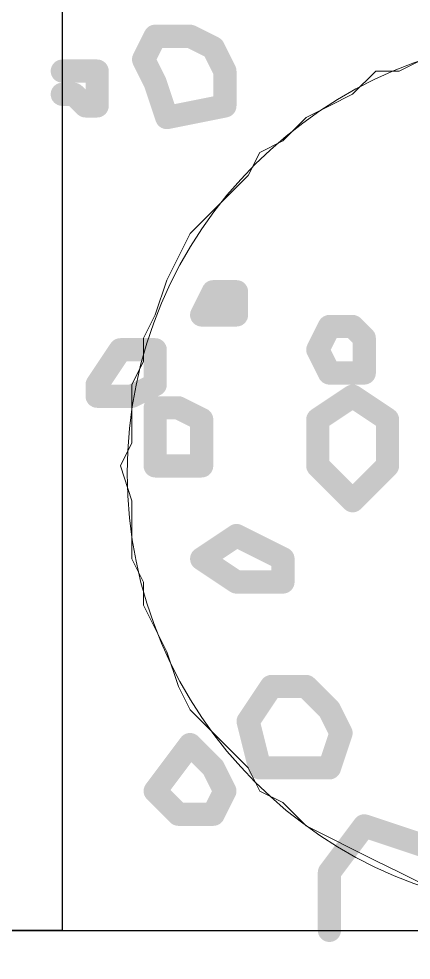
# Model space of a CAD drawing. Header units: inches. Extents: x -1597 to 5492, y -569 to 966.
# Drawn here: x 934.99 to 946.25, y -422.76 to -395.74 of the extents above; entities that cross this region are included whole.
import ezdxf

# ---------------------------------------------------------------- set-up
doc = ezdxf.new("R2010")
doc.units = ezdxf.units.IN
doc.header["$MEASUREMENT"] = 0
doc.layers.add('PDF3_Geometry', color=7, linetype='Continuous')
doc.layers.add('PDF3_Solid Fills', color=7, linetype='Continuous', true_color=0xffffff)

msp = doc.modelspace()

# ---------------------------------------------------------------- hatches: boundary and pattern name
at = {"layer": 'PDF3_Solid Fills', "transparency": 33554558}
for points in [[(939.197473, -396.385255), (938.864139, -397.051922), (938.864139, -397.051922, -0.41420037), (938.416906, -397.200992), (938.416906, -397.200992, -0.414181069), (938.267839, -396.753778), (938.267839, -396.753778), (938.601173, -396.087112), (938.601173, -396.087112, -0.414200384), (939.048406, -395.938042), (939.048406, -395.938042, -0.414181079)], [(938.899339, -395.902852), (939.232673, -395.902852), (939.232673, -395.902852, -0.414183749), (939.566006, -396.236185), (939.566006, -396.236185, -0.414179991), (939.232673, -396.569518), (939.232673, -396.569518), (938.899339, -396.569518), (938.899339, -396.569518, -0.414217516), (938.566006, -396.236185), (938.566006, -396.236185, -0.414221244)], [(939.232673, -395.902852), (939.899339, -395.902852), (939.899339, -395.902852, -0.414183765), (940.232673, -396.236185), (940.232673, -396.236185, -0.414180008), (939.899339, -396.569518), (939.899339, -396.569518), (939.232673, -396.569518), (939.232673, -396.569518, -0.414217494), (938.899339, -396.236185), (938.899339, -396.236185, -0.414221253)], [(940.048406, -395.938042), (940.715073, -396.271375), (940.715073, -396.271375, -0.41418107), (940.864139, -396.718588), (940.864139, -396.718588, -0.414200381), (940.416906, -396.867658), (940.416906, -396.867658), (939.750239, -396.534325), (939.750239, -396.534325, -0.414181071), (939.601173, -396.087112), (939.601173, -396.087112, -0.414200378)], [(940.864139, -396.420445), (941.197473, -397.087112), (941.197473, -397.087112, -0.414181086), (941.048406, -397.534325), (941.048406, -397.534325, -0.414200384), (940.601173, -397.385255), (940.601173, -397.385255), (940.267839, -396.718588), (940.267839, -396.718588, -0.414181072), (940.416906, -396.271375), (940.416906, -396.271375, -0.414200394)], [(938.864139, -396.753778), (939.197473, -397.420445), (939.197473, -397.420445, -0.414181078), (939.048406, -397.867658), (939.048406, -397.867658, -0.41420038), (938.601173, -397.718588), (938.601173, -397.718588), (938.267839, -397.051922), (938.267839, -397.051922, -0.414181084), (938.416906, -396.604708), (938.416906, -396.604708, -0.414200375)], [(936.232673, -396.902852), (936.899339, -396.902852), (936.899339, -396.902852, -0.414183772), (937.232673, -397.236185), (937.232673, -397.236185, -0.414180001), (936.899339, -397.569518), (936.899339, -397.569518), (936.232673, -397.569518), (936.232673, -397.569518, -0.414217498), (935.899339, -397.236185), (935.899339, -397.236185, -0.414221239)], [(936.899339, -396.902852), (937.232673, -396.902852), (937.232673, -396.902852, -0.414183743), (937.566006, -397.236185), (937.566006, -397.236185, -0.414180001), (937.232673, -397.569518), (937.232673, -397.569518), (936.899339, -397.569518), (936.899339, -397.569518, -0.414217491), (936.566006, -397.236185), (936.566006, -397.236185, -0.414221247)], [(937.566006, -397.236185), (937.566006, -397.569518), (937.566006, -397.569518, -0.414179999), (937.232673, -397.902852), (937.232673, -397.902852, -0.414217508), (936.899339, -397.569518), (936.899339, -397.569518), (936.899339, -397.236185), (936.899339, -397.236185, -0.414221265), (937.232673, -396.902852), (937.232673, -396.902852, -0.414183743)], [(941.232673, -397.236185), (941.232673, -398.236185), (941.232673, -398.236185, -0.414179999), (940.899339, -398.569518), (940.899339, -398.569518, -0.414217509), (940.566006, -398.236185), (940.566006, -398.236185), (940.566006, -397.236185), (940.566006, -397.236185, -0.414221253), (940.899339, -396.902852), (940.899339, -396.902852, -0.414183744)], [(937.566006, -397.569518), (937.566006, -398.236185), (937.566006, -398.236185, -0.414180013), (937.232673, -398.569518), (937.232673, -398.569518, -0.414217507), (936.899339, -398.236185), (936.899339, -398.236185), (936.899339, -397.569518), (936.899339, -397.569518, -0.414221258), (937.232673, -397.236185), (937.232673, -397.236185, -0.414183751)], [(939.215539, -397.464108), (939.548873, -398.464108), (939.548873, -398.464108, -0.414224014), (939.338073, -398.885745), (939.338073, -398.885745, -0.414244875), (938.916439, -398.674925), (938.916439, -398.674925), (938.583106, -397.674925), (938.583106, -397.674925, -0.414224016), (938.793906, -397.253288), (938.793906, -397.253288, -0.414244882)], [(936.232673, -397.569518), (936.566006, -397.569518), (936.566006, -397.569518, -0.414183753), (936.899339, -397.902852), (936.899339, -397.902852, -0.414179994), (936.566006, -398.236185), (936.566006, -398.236185), (936.232673, -398.236185), (936.232673, -398.236185, -0.414217496), (935.899339, -397.902852), (935.899339, -397.902852, -0.414221256)], [(936.801706, -397.667148), (937.135039, -398.000482), (937.135039, -398.000482, -0.414188843), (937.135039, -398.471885), (937.135039, -398.471885, -0.414194293), (936.663606, -398.471885), (936.663606, -398.471885), (936.330273, -398.138552), (936.330273, -398.138552, -0.414188844), (936.330273, -397.667148), (936.330273, -397.667148, -0.414194303)], [(936.899339, -397.902852), (937.232673, -397.902852), (937.232673, -397.902852, -0.414183753), (937.566006, -398.236185), (937.566006, -398.236185, -0.414180013), (937.232673, -398.569518), (937.232673, -398.569518), (936.899339, -398.569518), (936.899339, -398.569518, -0.414217503), (936.566006, -398.236185), (936.566006, -398.236185, -0.414221242)], [(939.167273, -398.242655), (940.833939, -397.909322), (940.833939, -397.909322, -0.414226516), (941.226173, -398.170812), (941.226173, -398.170812, -0.414189321), (940.964706, -398.563045), (940.964706, -398.563045), (939.298039, -398.896378), (939.298039, -398.896378, -0.414226497), (938.905806, -398.634888), (938.905806, -398.634888, -0.41418934)], [(940.864139, -403.718588), (940.530806, -404.385255), (940.530806, -404.385255, -0.414200375), (940.083573, -404.534325), (940.083573, -404.534325, -0.414181093), (939.934506, -404.087112), (939.934506, -404.087112), (940.267839, -403.420445), (940.267839, -403.420445, -0.414200384), (940.715073, -403.271375), (940.715073, -403.271375, -0.414181083)], [(940.566006, -403.236185), (941.232673, -403.236185), (941.232673, -403.236185, -0.414183756), (941.566006, -403.569518), (941.566006, -403.569518, -0.414180017), (941.232673, -403.902852), (941.232673, -403.902852), (940.566006, -403.902852), (940.566006, -403.902852, -0.414217517), (940.232673, -403.569518), (940.232673, -403.569518, -0.414221242)], [(941.566006, -403.569518), (941.566006, -404.236185), (941.566006, -404.236185, -0.414180015), (941.232673, -404.569518), (941.232673, -404.569518, -0.414217512), (940.899339, -404.236185), (940.899339, -404.236185), (940.899339, -403.569518), (940.899339, -403.569518, -0.414221224), (941.232673, -403.236185), (941.232673, -403.236185, -0.414183756)], [(940.232673, -403.902852), (941.232673, -403.902852), (941.232673, -403.902852, -0.414183743), (941.566006, -404.236185), (941.566006, -404.236185, -0.414180015), (941.232673, -404.569518), (941.232673, -404.569518), (940.232673, -404.569518), (940.232673, -404.569518, -0.414217483), (939.899339, -404.236185), (939.899339, -404.236185, -0.414221239)], [(944.197473, -404.718588), (943.864139, -405.385255), (943.864139, -405.385255, -0.414200384), (943.416906, -405.534325), (943.416906, -405.534325, -0.414181065), (943.267839, -405.087112), (943.267839, -405.087112), (943.601173, -404.420445), (943.601173, -404.420445, -0.414200376), (944.048406, -404.271375), (944.048406, -404.271375, -0.414181083)], [(943.899339, -404.236185), (944.566006, -404.236185), (944.566006, -404.236185, -0.414183748), (944.899339, -404.569518), (944.899339, -404.569518, -0.414179995), (944.566006, -404.902852), (944.566006, -404.902852), (943.899339, -404.902852), (943.899339, -404.902852, -0.414217501), (943.566006, -404.569518), (943.566006, -404.569518, -0.414221239)], [(944.801706, -404.333815), (945.135039, -404.667148), (945.135039, -404.667148, -0.414188857), (945.135039, -405.138552), (945.135039, -405.138552, -0.414194299), (944.663606, -405.138552), (944.663606, -405.138552), (944.330273, -404.805218), (944.330273, -404.805218, -0.414188845), (944.330273, -404.333815), (944.330273, -404.333815, -0.414194302)], [(945.232673, -404.902852), (945.232673, -405.902852), (945.232673, -405.902852, -0.414179998), (944.899339, -406.236185), (944.899339, -406.236185, -0.414217492), (944.566006, -405.902852), (944.566006, -405.902852), (944.566006, -404.902852), (944.566006, -404.902852, -0.414221255), (944.899339, -404.569518), (944.899339, -404.569518, -0.414183747)], [(938.176673, -405.421085), (937.510006, -406.421085), (937.510006, -406.421085, -0.41419603), (937.047739, -406.513535), (937.047739, -406.513535, -0.414222874), (936.955306, -406.051282), (936.955306, -406.051282), (937.621973, -405.051282), (937.621973, -405.051282, -0.41419603), (938.084239, -404.958832), (938.084239, -404.958832, -0.414222849)], [(937.899339, -404.902852), (938.899339, -404.902852), (938.899339, -404.902852, -0.414183737), (939.232673, -405.236185), (939.232673, -405.236185, -0.41418001), (938.899339, -405.569518), (938.899339, -405.569518), (937.899339, -405.569518), (937.899339, -405.569518, -0.414217497), (937.566006, -405.236185), (937.566006, -405.236185, -0.414221238)], [(939.232673, -405.236185), (939.232673, -406.236185), (939.232673, -406.236185, -0.414179993), (938.899339, -406.569518), (938.899339, -406.569518, -0.414217491), (938.566006, -406.236185), (938.566006, -406.236185), (938.566006, -405.236185), (938.566006, -405.236185, -0.41422125), (938.899339, -404.902852), (938.899339, -404.902852, -0.414183737)], [(943.864139, -405.087112), (944.197473, -405.753778), (944.197473, -405.753778, -0.414181087), (944.048406, -406.200992), (944.048406, -406.200992, -0.41420039), (943.601173, -406.051922), (943.601173, -406.051922), (943.267839, -405.385255), (943.267839, -405.385255, -0.414181089), (943.416906, -404.938042), (943.416906, -404.938042, -0.414200383)], [(943.899339, -405.569518), (944.899339, -405.569518), (944.899339, -405.569518, -0.414183757), (945.232673, -405.902852), (945.232673, -405.902852, -0.414179998), (944.899339, -406.236185), (944.899339, -406.236185), (943.899339, -406.236185), (943.899339, -406.236185, -0.414217513), (943.566006, -405.902852), (943.566006, -405.902852, -0.414221228)], [(937.566006, -406.236185), (937.566006, -406.569518), (937.566006, -406.569518, -0.414180005), (937.232673, -406.902852), (937.232673, -406.902852, -0.4142175), (936.899339, -406.569518), (936.899339, -406.569518), (936.899339, -406.236185), (936.899339, -406.236185, -0.41422124), (937.232673, -405.902852), (937.232673, -405.902852, -0.414183746)], [(938.083573, -406.271375), (938.750239, -405.938042), (938.750239, -405.938042, -0.414200389), (939.197473, -406.087112), (939.197473, -406.087112, -0.414181092), (939.048406, -406.534325), (939.048406, -406.534325), (938.381739, -406.867658), (938.381739, -406.867658, -0.414200367), (937.934506, -406.718588), (937.934506, -406.718588, -0.414181078)], [(937.232673, -406.236185), (938.232673, -406.236185), (938.232673, -406.236185, -0.414183746), (938.566006, -406.569518), (938.566006, -406.569518, -0.414179998), (938.232673, -406.902852), (938.232673, -406.902852), (937.232673, -406.902852), (937.232673, -406.902852, -0.4142175), (936.899339, -406.569518), (936.899339, -406.569518, -0.414221247)], [(943.381073, -406.958832), (944.381073, -406.292165), (944.381073, -406.292165, -0.414196022), (944.843339, -406.384615), (944.843339, -406.384615, -0.41422286), (944.750906, -406.846868), (944.750906, -406.846868), (943.750906, -407.513535), (943.750906, -407.513535, -0.414196016), (943.288639, -407.421085), (943.288639, -407.421085, -0.414222865)], [(944.750906, -406.292165), (945.750906, -406.958832), (945.750906, -406.958832, -0.414222857), (945.843339, -407.421085), (945.843339, -407.421085, -0.41419602), (945.381073, -407.513535), (945.381073, -407.513535), (944.381073, -406.846868), (944.381073, -406.846868, -0.414222869), (944.288639, -406.384615), (944.288639, -406.384615, -0.414196028)], [(939.232673, -406.902852), (939.232673, -407.902852), (939.232673, -407.902852, -0.414179988), (938.899339, -408.236185), (938.899339, -408.236185, -0.4142175), (938.566006, -407.902852), (938.566006, -407.902852), (938.566006, -406.902852), (938.566006, -406.902852, -0.414221233), (938.899339, -406.569518), (938.899339, -406.569518, -0.414183764)], [(938.899339, -406.569518), (939.566006, -406.569518), (939.566006, -406.569518, -0.414183751), (939.899339, -406.902852), (939.899339, -406.902852, -0.414180007), (939.566006, -407.236185), (939.566006, -407.236185), (938.899339, -407.236185), (938.899339, -407.236185, -0.414217504), (938.566006, -406.902852), (938.566006, -406.902852, -0.414221233)], [(939.715073, -406.604708), (940.381739, -406.938042), (940.381739, -406.938042, -0.414181079), (940.530806, -407.385255), (940.530806, -407.385255, -0.414200372), (940.083573, -407.534325), (940.083573, -407.534325), (939.416906, -407.200992), (939.416906, -407.200992, -0.414181082), (939.267839, -406.753778), (939.267839, -406.753778, -0.414200368)], [(940.566006, -407.236185), (940.566006, -408.569518), (940.566006, -408.569518, -0.414179996), (940.232673, -408.902852), (940.232673, -408.902852, -0.414217486), (939.899339, -408.569518), (939.899339, -408.569518), (939.899339, -407.236185), (939.899339, -407.236185, -0.414221241), (940.232673, -406.902852), (940.232673, -406.902852, -0.414183752)], [(943.899339, -407.236185), (943.899339, -408.569518), (943.899339, -408.569518, -0.414179995), (943.566006, -408.902852), (943.566006, -408.902852, -0.414217513), (943.232673, -408.569518), (943.232673, -408.569518), (943.232673, -407.236185), (943.232673, -407.236185, -0.414221253), (943.566006, -406.902852), (943.566006, -406.902852, -0.414183765)], [(945.899339, -407.236185), (945.899339, -408.569518), (945.899339, -408.569518, -0.414179996), (945.566006, -408.902852), (945.566006, -408.902852, -0.414217495), (945.232673, -408.569518), (945.232673, -408.569518), (945.232673, -407.236185), (945.232673, -407.236185, -0.414221251), (945.566006, -406.902852), (945.566006, -406.902852, -0.41418375)], [(939.232673, -407.902852), (939.232673, -408.569518), (939.232673, -408.569518, -0.414180001), (938.899339, -408.902852), (938.899339, -408.902852, -0.414217499), (938.566006, -408.569518), (938.566006, -408.569518), (938.566006, -407.902852), (938.566006, -407.902852, -0.414221256), (938.899339, -407.569518), (938.899339, -407.569518, -0.414183744)], [(938.899339, -408.236185), (940.232673, -408.236185), (940.232673, -408.236185, -0.414183756), (940.566006, -408.569518), (940.566006, -408.569518, -0.414179996), (940.232673, -408.902852), (940.232673, -408.902852), (938.899339, -408.902852), (938.899339, -408.902852, -0.414217499), (938.566006, -408.569518), (938.566006, -408.569518, -0.414221244)], [(943.801706, -408.333815), (944.801706, -409.333815), (944.801706, -409.333815, -0.414188838), (944.801706, -409.805218), (944.801706, -409.805218, -0.414194293), (944.330273, -409.805218), (944.330273, -409.805218), (943.330273, -408.805218), (943.330273, -408.805218, -0.414188837), (943.330273, -408.333815), (943.330273, -408.333815, -0.414194301)], [(944.330273, -409.333815), (945.330273, -408.333815), (945.330273, -408.333815, -0.414194292), (945.801706, -408.333815), (945.801706, -408.333815, -0.414188828), (945.801706, -408.805218), (945.801706, -408.805218), (944.801706, -409.805218), (944.801706, -409.805218, -0.414194293), (944.330273, -409.805218), (944.330273, -409.805218, -0.414188829)], [(940.047739, -410.958832), (941.047739, -410.292165), (941.047739, -410.292165, -0.414196022), (941.510006, -410.384615), (941.510006, -410.384615, -0.414222871), (941.417573, -410.846868), (941.417573, -410.846868), (940.417573, -411.513535), (940.417573, -411.513535, -0.414196018), (939.955306, -411.421085), (939.955306, -411.421085, -0.414222864)], [(941.381739, -410.271375), (942.715073, -410.938042), (942.715073, -410.938042, -0.414181078), (942.864139, -411.385255), (942.864139, -411.385255, -0.414200383), (942.416906, -411.534325), (942.416906, -411.534325), (941.083573, -410.867658), (941.083573, -410.867658, -0.414181071), (940.934506, -410.420445), (940.934506, -410.420445, -0.414200387)], [(940.417573, -410.958832), (941.417573, -411.625498), (941.417573, -411.625498, -0.414222864), (941.510006, -412.087752), (941.510006, -412.087752, -0.414196009), (941.047739, -412.180202), (941.047739, -412.180202), (940.047739, -411.513535), (940.047739, -411.513535, -0.414222856), (939.955306, -411.051282), (939.955306, -411.051282, -0.414196014)], [(942.899339, -411.236185), (942.899339, -411.902852), (942.899339, -411.902852, -0.414180005), (942.566006, -412.236185), (942.566006, -412.236185, -0.414217507), (942.232673, -411.902852), (942.232673, -411.902852), (942.232673, -411.236185), (942.232673, -411.236185, -0.414221253), (942.566006, -410.902852), (942.566006, -410.902852, -0.414183736)], [(941.232673, -411.569518), (942.566006, -411.569518), (942.566006, -411.569518, -0.414183752), (942.899339, -411.902852), (942.899339, -411.902852, -0.414180005), (942.566006, -412.236185), (942.566006, -412.236185), (941.232673, -412.236185), (941.232673, -412.236185, -0.414217507), (940.899339, -411.902852), (940.899339, -411.902852, -0.414221254)], [(942.510006, -415.087752), (941.843339, -416.087752), (941.843339, -416.087752, -0.414196012), (941.381073, -416.180202), (941.381073, -416.180202, -0.414222869), (941.288639, -415.717948), (941.288639, -415.717948), (941.955306, -414.717948), (941.955306, -414.717948, -0.414196027), (942.417573, -414.625498), (942.417573, -414.625498, -0.414222864)], [(942.232673, -414.569518), (943.232673, -414.569518), (943.232673, -414.569518, -0.414183748), (943.566006, -414.902852), (943.566006, -414.902852, -0.414180019), (943.232673, -415.236185), (943.232673, -415.236185), (942.232673, -415.236185), (942.232673, -415.236185, -0.414217481), (941.899339, -414.902852), (941.899339, -414.902852, -0.414221239)], [(943.468373, -414.667148), (944.135039, -415.333815), (944.135039, -415.333815, -0.414188851), (944.135039, -415.805218), (944.135039, -415.805218, -0.414194296), (943.663606, -415.805218), (943.663606, -415.805218), (942.996939, -415.138552), (942.996939, -415.138552, -0.414188846), (942.996939, -414.667148), (942.996939, -414.667148, -0.4141943)], [(944.197473, -415.420445), (944.530806, -416.087112), (944.530806, -416.087112, -0.414181092), (944.381739, -416.534325), (944.381739, -416.534325, -0.414200367), (943.934506, -416.385255), (943.934506, -416.385255), (943.601173, -415.718588), (943.601173, -415.718588, -0.41418107), (943.750239, -415.271375), (943.750239, -415.271375, -0.414200383)], [(941.889373, -415.822005), (942.222706, -417.155338), (942.222706, -417.155338, -0.414192591), (941.980173, -417.559565), (941.980173, -417.559565, -0.414197888), (941.575939, -417.317028), (941.575939, -417.317028), (941.242606, -415.983695), (941.242606, -415.983695, -0.414192586), (941.485139, -415.579468), (941.485139, -415.579468, -0.414197893)], [(944.548873, -416.341592), (944.215539, -417.341592), (944.215539, -417.341592, -0.414244881), (943.793906, -417.552412), (943.793906, -417.552412, -0.414224017), (943.583106, -417.130775), (943.583106, -417.130775), (943.916439, -416.130775), (943.916439, -416.130775, -0.414244883), (944.338073, -415.919955), (944.338073, -415.919955, -0.414224016)], [(940.165973, -416.769518), (939.165973, -418.102852), (939.165973, -418.102852, -0.414225412), (938.699306, -418.169515), (938.699306, -418.169515, -0.41421864), (938.632673, -417.702848), (938.632673, -417.702848), (939.632673, -416.369515), (939.632673, -416.369515, -0.414225421), (940.099339, -416.302852), (940.099339, -416.302852, -0.414218645)], [(940.135039, -416.333815), (940.801706, -417.000482), (940.801706, -417.000482, -0.414188822), (940.801706, -417.471885), (940.801706, -417.471885, -0.414194301), (940.330273, -417.471885), (940.330273, -417.471885), (939.663606, -416.805218), (939.663606, -416.805218, -0.414188845), (939.663606, -416.333815), (939.663606, -416.333815, -0.414194307)], [(940.864139, -417.087112), (941.197473, -417.753778), (941.197473, -417.753778, -0.414181081), (941.048406, -418.200992), (941.048406, -418.200992, -0.414200383), (940.601173, -418.051922), (940.601173, -418.051922), (940.267839, -417.385255), (940.267839, -417.385255, -0.414181091), (940.416906, -416.938042), (940.416906, -416.938042, -0.414200395)], [(941.899339, -416.902852), (943.899339, -416.902852), (943.899339, -416.902852, -0.414183766), (944.232673, -417.236185), (944.232673, -417.236185, -0.414180003), (943.899339, -417.569518), (943.899339, -417.569518), (941.899339, -417.569518), (941.899339, -417.569518, -0.414217499), (941.566006, -417.236185), (941.566006, -417.236185, -0.414221247)], [(939.135039, -417.667148), (939.801706, -418.333815), (939.801706, -418.333815, -0.414188843), (939.801706, -418.805218), (939.801706, -418.805218, -0.414194299), (939.330273, -418.805218), (939.330273, -418.805218), (938.663606, -418.138552), (938.663606, -418.138552, -0.414188853), (938.663606, -417.667148), (938.663606, -417.667148, -0.414194308)], [(941.197473, -418.051922), (940.864139, -418.718588), (940.864139, -418.718588, -0.41420037), (940.416906, -418.867658), (940.416906, -418.867658, -0.414181074), (940.267839, -418.420445), (940.267839, -418.420445), (940.601173, -417.753778), (940.601173, -417.753778, -0.414200395), (941.048406, -417.604708), (941.048406, -417.604708, -0.41418107)], [(939.566006, -418.236185), (940.566006, -418.236185), (940.566006, -418.236185, -0.414183743), (940.899339, -418.569518), (940.899339, -418.569518, -0.414180002), (940.566006, -418.902852), (940.566006, -418.902852), (939.566006, -418.902852), (939.566006, -418.902852, -0.414217484), (939.232673, -418.569518), (939.232673, -418.569518, -0.414221254)], [(945.165973, -419.102852), (944.165973, -420.436185), (944.165973, -420.436185, -0.414225414), (943.699306, -420.502848), (943.699306, -420.502848, -0.414218648), (943.632673, -420.036182), (943.632673, -420.036182), (944.632673, -418.702848), (944.632673, -418.702848, -0.41422541), (945.099339, -418.636185), (945.099339, -418.636185, -0.414218639)], [(945.004739, -418.586622), (947.004739, -419.253288), (947.004739, -419.253288, -0.414224012), (947.215539, -419.674925), (947.215539, -419.674925, -0.41424488), (946.793906, -419.885745), (946.793906, -419.885745), (944.793906, -419.219078), (944.793906, -419.219078, -0.414224027), (944.583106, -418.797442), (944.583106, -418.797442, -0.414244872)], [(944.232673, -420.236185), (944.232673, -421.902852), (944.232673, -421.902852, -0.414179991), (943.899339, -422.236185), (943.899339, -422.236185, -0.414217485), (943.566006, -421.902852), (943.566006, -421.902852), (943.566006, -420.236185), (943.566006, -420.236185, -0.414221246), (943.899339, -419.902852), (943.899339, -419.902852, -0.414183753)]]:
    msp.add_hatch(color=7, dxfattribs=at).paths.add_polyline_path(points)

# ---------------------------------------------------------------- linework, layer by layer
at = {"layer": 'PDF3_Geometry', "lineweight": 9}
msp.add_lwpolyline([(981.566006, -355.236185), (981.566006, -421.902852), (936.232673, -421.902852), (936.232673, -384.236185), (910.899339, -384.236185), (910.899339, -355.236185)], close=True, dxfattribs=at)
at = {"layer": 'PDF3_Geometry', "lineweight": 25}
for points in [[(936.232673, -384.236185), (936.232673, -421.902852), (823.899339, -421.902852), (823.899339, -384.236185)], [(1123.899339, -421.902852), (1123.899339, -447.902852), (802.899339, -447.902852), (802.899339, -421.902852)]]:
    msp.add_lwpolyline(points, close=True, dxfattribs=at)
at = {"layer": 'PDF3_Geometry', "lineweight": 9}
msp.add_lwpolyline([(946.566006, -396.902852), (945.899339, -397.236185), (945.232673, -397.236185), (944.566006, -397.902852), (943.899339, -398.236185), (943.232673, -398.569518), (942.566006, -399.236185), (941.899339, -399.569518), (941.566006, -400.236185), (940.899339, -400.902852), (940.566006, -401.236185), (939.899339, -401.902852), (939.566006, -402.569518), (939.232673, -403.236185), (938.899339, -404.236185), (938.566006, -404.902852), (938.566006, -405.569518), (938.232673, -406.236185), (938.232673, -407.236185), (938.232673, -407.902852), (937.899339, -408.569518), (938.232673, -409.569518), (938.232673, -410.236185), (938.232673, -411.236185), (938.566006, -411.902852), (938.566006, -412.569518), (938.899339, -413.236185), (939.232673, -413.902852), (939.566006, -414.902852), (939.899339, -415.569518), (940.566006, -416.236185), (940.899339, -416.569518), (941.566006, -417.236185), (941.899339, -417.902852), (942.566006, -418.236185), (943.232673, -418.902852), (943.899339, -419.236185), (944.566006, -419.569518), (945.232673, -419.902852), (945.899339, -420.236185), (946.566006, -420.569518)], dxfattribs=at)
at = {"layer": 'PDF3_Geometry', "lineweight": 25}
msp.add_lwpolyline([(936.232673, -407.902852), (936.232673, -407.903185)], dxfattribs=at)
at = {"layer": 'PDF3_Geometry', "lineweight": 5}
msp.add_circle((950.637088, -408.77879), 12.542806, dxfattribs=at)

doc.saveas('drawing.dxf')
